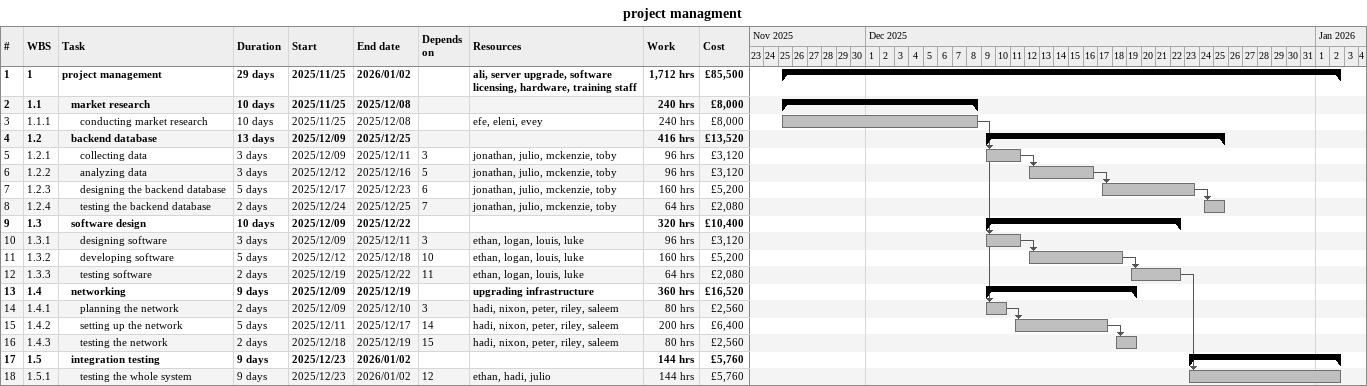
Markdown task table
project managment

| ID | WBS | Task | Duration | Start | Finish | Predecessors | Resources | Work (h) | Cost (£) |
|---|---|---|---|---|---|---|---|---|---|
| 1 | 1 | **project management** | 29d | 2025-11-25 | 2026-01-02 |  | ali, server upgrade, software licensing, hardware, training staff | 1712 | 85500 |
| 2 | 1.1 | **market research** | 10d | 2025-11-25 | 2025-12-08 |  |  | 240 | 8000 |
| 3 | 1.1.1 | conducting market research | 10d | 2025-11-25 | 2025-12-08 |  | efe, eleni, evey | 240 | 8000 |
| 4 | 1.2 | **backend database** | 13d | 2025-12-09 | 2025-12-25 |  |  | 416 | 13520 |
| 5 | 1.2.1 | collecting data | 3d | 2025-12-09 | 2025-12-11 | 3 | jonathan, julio, mckenzie, toby | 96 | 3120 |
| 6 | 1.2.2 | analyzing data | 3d | 2025-12-12 | 2025-12-16 | 5 | jonathan, julio, mckenzie, toby | 96 | 3120 |
| 7 | 1.2.3 | designing the backend database | 5d | 2025-12-17 | 2025-12-23 | 6 | jonathan, julio, mckenzie, toby | 160 | 5200 |
| 8 | 1.2.4 | testing the backend database | 2d | 2025-12-24 | 2025-12-25 | 7 | jonathan, julio, mckenzie, toby | 64 | 2080 |
| 9 | 1.3 | **software design** | 10d | 2025-12-09 | 2025-12-22 |  |  | 320 | 10400 |
| 10 | 1.3.1 | designing software | 3d | 2025-12-09 | 2025-12-11 | 3 | ethan, logan, louis, luke | 96 | 3120 |
| 11 | 1.3.2 | developing software | 5d | 2025-12-12 | 2025-12-18 | 10 | ethan, logan, louis, luke | 160 | 5200 |
| 12 | 1.3.3 | testing software | 2d | 2025-12-19 | 2025-12-22 | 11 | ethan, logan, louis, luke | 64 | 2080 |
| 13 | 1.4 | **networking** | 9d | 2025-12-09 | 2025-12-19 |  | upgrading infrastructure | 360 | 16520 |
| 14 | 1.4.1 | planning the network | 2d | 2025-12-09 | 2025-12-10 | 3 | hadi, nixon, peter, riley, saleem | 80 | 2560 |
| 15 | 1.4.2 | setting up the network | 5d | 2025-12-11 | 2025-12-17 | 14 | hadi, nixon, peter, riley, saleem | 200 | 6400 |
| 16 | 1.4.3 | testing the network | 2d | 2025-12-18 | 2025-12-19 | 15 | hadi, nixon, peter, riley, saleem | 80 | 2560 |
| 17 | 1.5 | **integration testing** | 9d | 2025-12-23 | 2026-01-02 |  |  | 144 | 5760 |
| 18 | 1.5.1 | testing the whole system | 9d | 2025-12-23 | 2026-01-02 | 12 | ethan, hadi, julio | 144 | 5760 |
